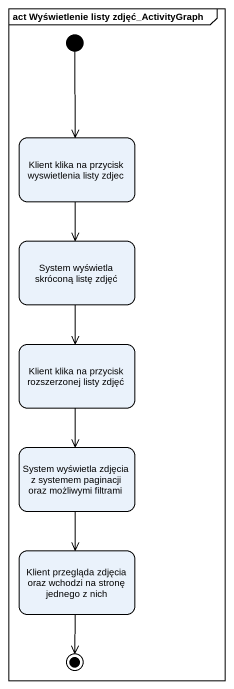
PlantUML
@startuml
mainframe act Wyświetlenie listy zdjęć_ActivityGraph
hide empty description
state "Klient klika na przycisk wyswietlenia listy zdjec" as Klient_klika_na_przycisk
state "System wyświetla skróconą listę zdjęć" as System_wyświetla_skróconą
state "Klient klika na przycisk rozszerzonej listy zdjęć" as Klient_klika_na_przycisk_2
state "System wyświetla zdjęcia z systemem paginacji oraz możliwymi filtrami" as System_wyświetla_zdjęcia_z
state "Klient przegląda zdjęcia oraz wchodzi na stronę jednego z nich" as Klient_przegląda_zdjęcia
[*] --> Klient_klika_na_przycisk
Klient_klika_na_przycisk --> System_wyświetla_skróconą
System_wyświetla_skróconą --> Klient_klika_na_przycisk_2
Klient_klika_na_przycisk_2 --> System_wyświetla_zdjęcia_z
System_wyświetla_zdjęcia_z --> Klient_przegląda_zdjęcia
Klient_przegląda_zdjęcia --> [*]
@enduml
